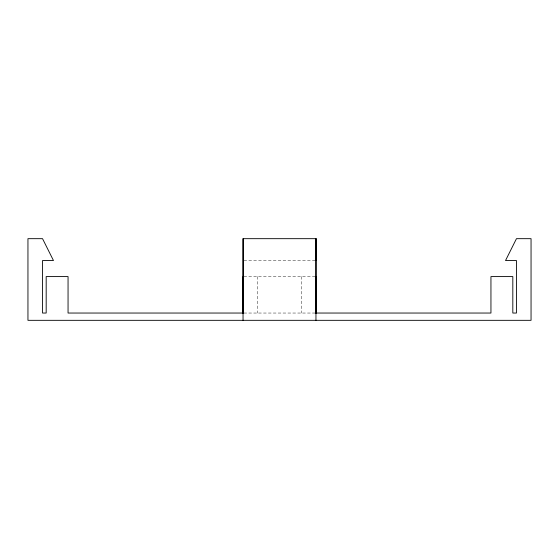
<?xml version="1.0" encoding="UTF-8"?>
<svg xmlns="http://www.w3.org/2000/svg" width="559" height="559" viewBox="0 0 559 559"><rect width="100%" height="100%" fill="white"/><g stroke="black" fill="none" stroke-linecap="round" stroke-linejoin="round"><path stroke-width="0.42" stroke-dasharray="2.79 2.1" d="M243.913 260.543L315.164 260.543M243.913 276.586L315.961 276.586M243.913 313.04L316.031 313.04M301.371 276.586L301.371 313.04M257.629 276.586L257.629 313.04"/><path stroke-width="0.84" d="M243.116 313.382L243.116 238.672L316.031 238.672L316.031 260.543M315.996 313.382L316.031 238.672M315.954 313.04L490.949 313.04L490.949 276.586L512.82 276.586L512.82 313.04L516.467 313.04L516.467 260.543L505.532 260.543L516.467 238.672L531.05 238.672L531.05 320.328L27.95 320.328L27.95 238.672L42.533 238.672L53.468 260.543L42.533 260.543L42.533 313.04L46.18 313.04L46.18 276.586L68.051 276.586L68.051 313.04L243.046 313.04L243.046 276.586M315.961 276.586L316.031 313.04M315.954 238.672L315.954 320.328M243.046 238.672L243.046 320.328"/></g></svg>
